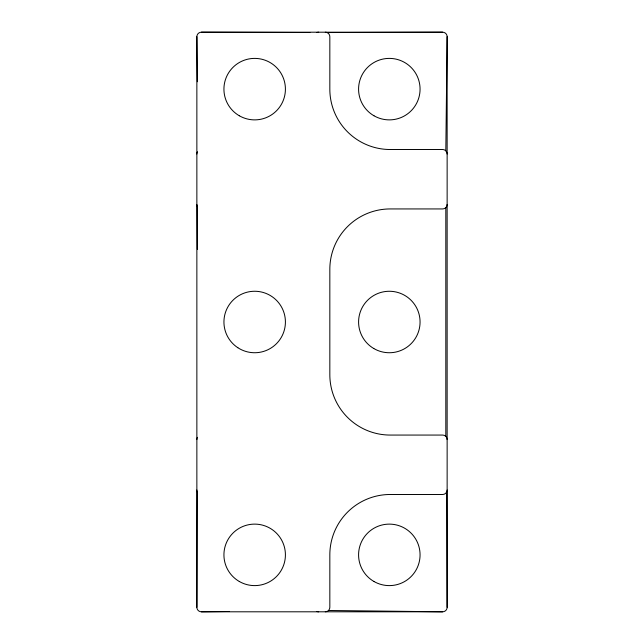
<?xml version="1.0" encoding="UTF-8"?>
<svg xmlns="http://www.w3.org/2000/svg" width="644" height="644" viewBox="0 0 644 644"><rect width="100%" height="100%" fill="white"/><g stroke="black" fill="none" stroke-linecap="round" stroke-linejoin="round"><path stroke-width="0.97" d="M196.863 607.292L196.863 36.708A4.508 4.508 0 0 1 201.371 32.2L442.629 32.2A4.508 4.508 0 0 1 447.137 36.708L447.137 607.292A4.508 4.508 0 0 1 442.629 611.8L201.371 611.8A4.508 4.508 0 0 1 196.863 607.292L197.201 491.702M445.817 150.833L447.137 36.708M201.371 611.8L229.401 611.478M327.047 32.546L442.629 32.2M201.371 32.2L309.917 32.522M328.512 610.48L442.629 611.8M196.863 36.708L197.378 81.756M197.201 206.152L197.386 249.381M446.799 491.702L447.137 607.292M445.817 207.618L445.817 436.382M316.953 32.546A4.508 4.508 0 0 1 318.683 32.2M318.683 611.8A4.508 4.508 0 0 1 316.953 611.454M325.317 32.2A4.508 4.508 0 0 1 329.833 36.708L329.833 89.138A60.375 60.375 0 0 0 390.208 149.513L442.629 149.513A4.508 4.508 0 0 1 447.137 154.021M447.137 204.422A4.508 4.508 0 0 1 442.629 208.938L390.208 208.938A60.375 60.375 0 0 0 329.833 269.313L329.833 374.687A60.375 60.375 0 0 0 390.208 435.062L442.629 435.062A4.508 4.508 0 0 1 447.137 439.578M447.137 489.979A4.508 4.508 0 0 1 442.629 494.487L390.208 494.487A60.375 60.375 0 0 0 329.833 554.862L329.833 607.292A4.508 4.508 0 0 1 325.317 611.8M197.467 206.684A4.508 4.508 0 0 1 196.863 204.422M197.467 492.233A4.508 4.508 0 0 1 196.863 489.979M196.863 154.021A4.508 4.508 0 0 1 197.467 151.767M196.863 439.578A4.508 4.508 0 0 1 197.467 437.316M373.794 348.525A30.735 30.735 0 0 0 420.065 322.185A30.735 30.735 0 0 0 374.124 295.29A30.735 30.735 0 0 0 373.794 348.525M373.955 581.484A30.735 30.735 0 0 0 420.065 554.862A30.735 30.735 0 0 0 373.955 528.241A30.735 30.735 0 0 0 373.955 581.484M373.955 115.759A30.735 30.735 0 0 0 420.065 89.138A30.735 30.735 0 0 0 373.955 62.516A30.735 30.735 0 0 0 373.955 115.759M239.302 581.484A30.735 30.735 0 0 0 285.413 554.862A30.735 30.735 0 0 0 239.302 528.241A30.735 30.735 0 0 0 239.302 581.484M239.302 115.759A30.735 30.735 0 0 0 285.413 89.138A30.735 30.735 0 0 0 239.302 62.516A30.735 30.735 0 0 0 239.302 115.759M237.821 347.704A30.735 30.735 0 0 0 285.364 323.739A30.735 30.735 0 0 0 240.84 294.55A30.735 30.735 0 0 0 237.821 347.704"/></g></svg>
